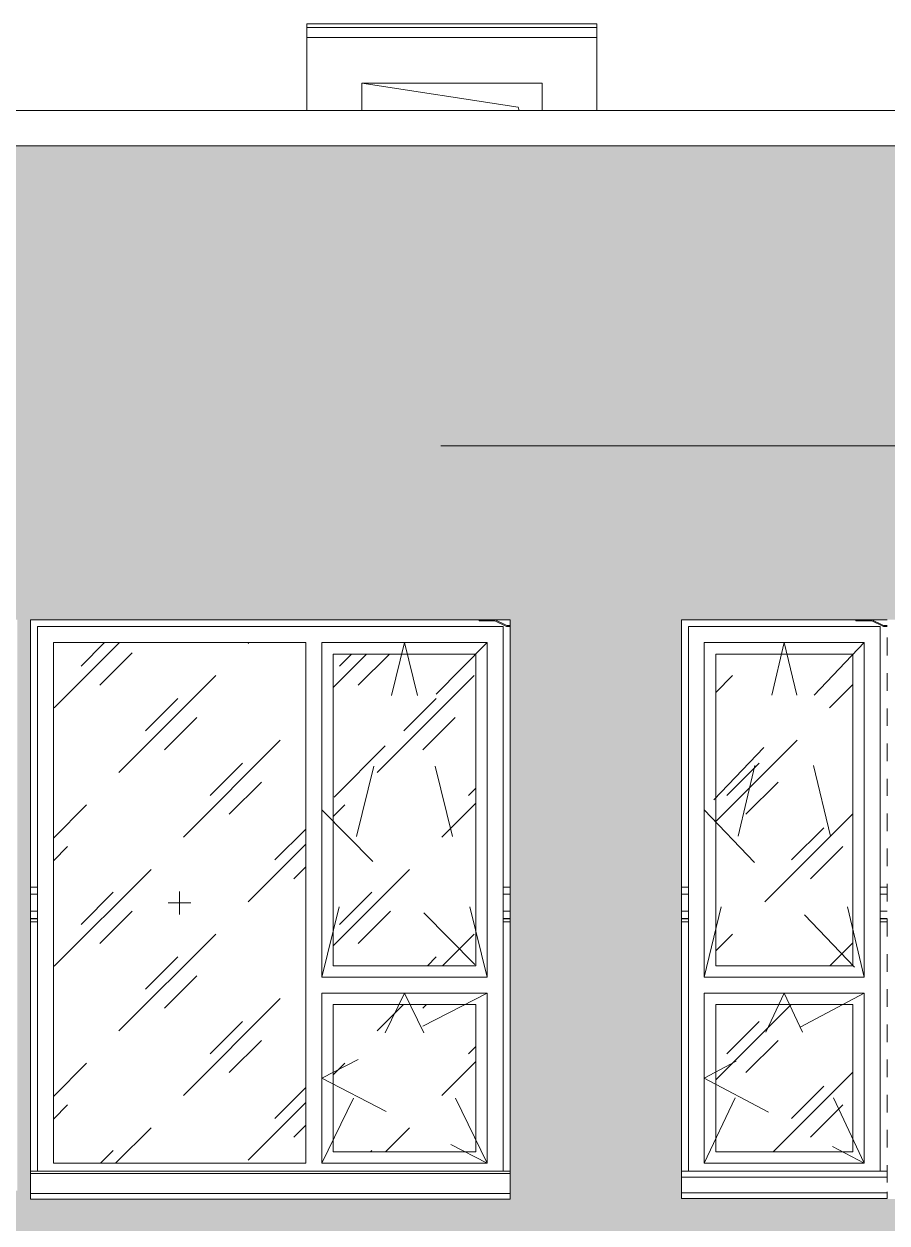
# Model space of a CAD drawing. Header units: millimetres. Extents: x 3914 to 319671, y -18248 to 19136.
# Drawn here: x 47425 to 51204, y 9058 to 14309 of the extents above; entities that cross this region are included whole.
import ezdxf

# ---------------------------------------------------------------- set-up
doc = ezdxf.new("R2010")
doc.units = ezdxf.units.MM
doc.linetypes.add('Штрих', pattern=[635, 317.5, -317.5])
for name, color, linetype, lineweight in [('A-DETL-2', 7, 'Continuous', 5), ('A-GENM', 7, 'Continuous', 9), ('A-GLAZ', 7, 'Continuous', 9), ('A-GLAZ-1', 7, 'Continuous', 5), ('A-GLAZ-2', 7, 'Штрих', 5), ('A-ROOF', 7, 'Continuous', 9), ('A-WALL', 7, 'Continuous', 5), ('A-WALL-PATT', 7, 'Continuous', 5)]:
    doc.layers.add(name, color=color, linetype=linetype, lineweight=lineweight)
pattern_1 = [(45, (66990.3, 100), (-282.8427, 282.8427), [200, -600]), (45, (66790.3, 0), (-282.8427, 282.8427), [600, -200]), (45, (67190.3, -100), (-282.8427, 282.8427), [200, -600])]

# ---------------------------------------------------------------- blocks, each defined once
blk = doc.blocks.new('парапет - парапет-18575254-АР2_ТР1_Фасад 1-___')
at = {"layer": 'A-GENM'}
for p, q in [((-418.1, 13930), (75998.1, 13930)), ((-411, 13775.9), (75991, 13775.9))]:
    blk.add_line(p, q, dxfattribs=at)
blk = doc.blocks.new('парапет1 - парапет-18629556-АР2_ТР1_Фасад 1-___')
at = {"layer": 'A-GENM'}
for p, q in [((8259.7, 10529.7), (8289.7, 10529.7)), ((10329.7, 10529.7), (10359.7, 10529.7)), ((11110, 10529.7), (11140, 10529.7)), ((11980, 10529.7), (12010, 10529.7)), ((8289.7, 10498.5), (8259.7, 10498.5)), ((10359.7, 10498.5), (10329.7, 10498.5)), ((11140, 10498.5), (11110, 10498.5)), ((12010, 10498.5), (11980, 10498.5)), ((8259.7, 10424.6), (8289.7, 10424.6)), ((10329.7, 10424.6), (10359.7, 10424.6)), ((11110, 10424.6), (11140, 10424.6)), ((11980, 10424.6), (12010, 10424.6)), ((8259.7, 10392), (8289.7, 10392)), ((8259.7, 10390.5), (8289.7, 10390.5)), ((8259.7, 10376.9), (8289.7, 10376.9)), ((10329.7, 10392), (10359.7, 10392)), ((10329.7, 10390.5), (10359.7, 10390.5)), ((10329.7, 10376.9), (10359.7, 10376.9)), ((11110, 10392), (11140, 10392)), ((11110, 10390.5), (11140, 10390.5)), ((11110, 10376.9), (11140, 10376.9)), ((11980, 10392), (12010, 10392)), ((11980, 10390.5), (12010, 10390.5)), ((11980, 10376.9), (12010, 10376.9))]:
    blk.add_line(p, q, dxfattribs=at)
blk = doc.blocks.new('Окно_СКБ_2Ст_БезПР - ОК-5__л__2100х2500_h_-33965083-АР2_ТР1_Фасад 1-___')
at = {"layer": 'A-GLAZ-1'}
h = blk.add_hatch(dxfattribs=at)
h.set_pattern_fill('FP_27', color=256, style=0, pattern_type=2)
h.set_pattern_definition(pattern_1)
h.paths.add_polyline_path([(9016, 9320), (9464.7, 9320), (9464.7, 11600), (8359.7, 11600), (8359.7, 9320)], flags=0)
h = blk.add_hatch(dxfattribs=at)
h.set_pattern_fill('FP_28', color=256, style=0, pattern_type=2)
h.set_pattern_definition(pattern_1)
h.paths.add_polyline_path([(10209.7, 10185), (10209.7, 11550), (9584.7, 11550), (9584.7, 10185), (10165.2, 10185)], flags=0)
h = blk.add_hatch(dxfattribs=at)
h.set_pattern_fill('FP_27', color=256, style=0, pattern_type=2)
h.set_pattern_definition(pattern_1)
h.paths.add_polyline_path([(9782.1, 9370), (10209.7, 9370), (10209.7, 10015), (9584.7, 10015), (9584.7, 9370)], flags=0)
for p, q in [((8259.7, 11700), (8259.7, 9202.5)), ((10359.7, 11700), (8259.7, 11700)), ((8289.7, 9285), (8289.7, 11670)), ((8289.7, 11670), (8359.7, 11670)), ((8359.7, 11670), (9464.7, 11670)), ((9464.7, 11670), (10329.7, 11670)), ((10329.7, 11670), (10329.7, 9285)), ((10359.7, 9202.5), (10359.7, 11700)), ((8359.7, 11600), (8359.7, 9320)), ((8359.7, 11600), (9464.7, 11600)), ((9464.7, 11600), (9464.7, 9320)), ((9534.7, 10135), (9534.7, 11600)), ((9534.7, 11600), (10259.7, 11600)), ((10259.7, 10135), (10259.7, 11600)), ((9584.7, 11550), (9584.7, 10185)), ((9584.7, 11550), (10209.7, 11550)), ((10209.7, 10185), (10209.7, 11550)), ((8912.2, 10510), (8912.2, 10410)), ((8962.2, 10460), (8862.2, 10460)), ((10259.7, 10135), (9534.7, 10135)), ((9584.7, 10185), (10209.7, 10185)), ((9534.7, 9320), (9534.7, 10065)), ((9534.7, 10065), (10259.7, 10065)), ((10259.7, 9320), (10259.7, 10065)), ((9584.7, 10015), (9584.7, 9370)), ((9584.7, 10015), (10209.7, 10015)), ((10209.7, 9370), (10209.7, 10015)), ((9584.7, 9370), (10209.7, 9370)), ((8359.7, 9320), (9464.7, 9320)), ((9534.7, 9320), (10259.7, 9320))]:
    blk.add_line(p, q, dxfattribs=at)
at = {"layer": 'A-GLAZ-2'}
for p, q in [((9534.7, 10135), (9897.2, 11600)), ((10259.7, 11600), (9534.7, 10867.5)), ((10259.7, 10135), (9897.2, 11600)), ((9534.7, 10867.5), (10259.7, 10135)), ((9534.7, 9320), (9897.2, 10065)), ((10259.7, 10065), (9534.7, 9692.5)), ((10259.7, 9320), (9897.2, 10065)), ((9534.7, 9692.5), (10259.7, 9320))]:
    blk.add_line(p, q, dxfattribs=at)
blk = doc.blocks.new('Окно_СКБ_1Ст_БезПР - ОК-2__л__900х2500_h__Рекреация-V9-АР2_ТР1_Фасад 1-___')
at = {"layer": 'A-GLAZ-1'}
h = blk.add_hatch(dxfattribs=at)
h.set_pattern_fill('FP_27', color=256, style=0, pattern_type=2)
h.set_pattern_definition(pattern_1)
h.paths.add_polyline_path([(11860, 10185), (11860, 11550), (11260, 11550), (11260, 10185), (11697.5, 10185)], flags=0)
h = blk.add_hatch(dxfattribs=at)
h.set_pattern_fill('FP_27', color=256, style=0, pattern_type=2)
h.set_pattern_definition(pattern_1)
h.paths.add_polyline_path([(11260, 9370), (11860, 9370), (11860, 10015), (11260, 10015), (11260, 9510.8)], flags=0)
for p, q in [((11110, 11700), (11110, 9202.5)), ((12010, 11700), (11110, 11700)), ((11140, 9285), (11140, 11670)), ((11140, 11670), (11980, 11670)), ((11980, 11670), (11980, 9285)), ((12010, 11543.1), (12010, 11623)), ((11210, 11600), (11210, 10135)), ((11210, 11600), (11910, 11600)), ((11910, 10135), (11910, 11600)), ((11260, 11550), (11260, 10185)), ((11260, 11550), (11860, 11550)), ((11860, 10185), (11860, 11550)), ((12010, 11389.1), (12010, 11466.1)), ((12010, 11235.1), (12010, 11312.1)), ((12010, 11081.1), (12010, 11158.1)), ((12010, 10929.1), (12010, 11004.1)), ((12010, 10775.1), (12010, 10852.1)), ((12010, 10620.5), (12010, 10698.1)), ((12010, 10467.1), (12010, 10543.5)), ((12010, 10312.9), (12010, 10390.1)), ((12010, 10158.9), (12010, 10235.9)), ((11910, 10135), (11210, 10135)), ((11260, 10185), (11860, 10185)), ((12010, 10004.8), (12010, 10081.9)), ((11210, 10065), (11210, 9320)), ((11210, 10065), (11910, 10065)), ((11910, 9320), (11910, 10065)), ((11260, 10015), (11260, 9370)), ((11260, 10015), (11860, 10015)), ((11860, 9370), (11860, 10015)), ((12010, 9851), (12010, 9927.8)), ((12010, 9697.5), (12010, 9774)), ((12010, 9543), (12010, 9620.5)), ((12010, 9389.1), (12010, 9466)), ((11260, 9370), (11860, 9370)), ((11210, 9320), (11910, 9320)), ((12010, 9236.4), (12010, 9312.1))]:
    blk.add_line(p, q, dxfattribs=at)
at = {"layer": 'A-GLAZ-2'}
for p, q in [((11210, 10135), (11560, 11600)), ((11910, 11600), (11210, 10867.5)), ((11910, 10135), (11560, 11600)), ((11210, 10867.5), (11910, 10135)), ((11210, 9320), (11560, 10065)), ((11910, 10065), (11210, 9692.5)), ((11910, 9320), (11560, 10065)), ((11210, 9692.5), (11910, 9320))]:
    blk.add_line(p, q, dxfattribs=at)
blk = doc.blocks.new('Фахверк_Влож_Полоса верхняя - Полоса верхняя_Фахверка-V172-АР2_ТР1_Фасад 1-___')
at = {"layer": 'A-GENM'}
for p, q in [((11874, 11700), (11874, 11695)), ((11874, 11695), (11942.8, 11695)), ((11942.8, 11695), (11994, 11670)), ((11995.2, 11675), (11944, 11700)), ((11994, 11670), (12010, 11670)), ((12010, 11675), (11995.2, 11675))]:
    blk.add_line(p, q, dxfattribs=at)
blk = doc.blocks.new('Фахверк_Влож_Полоса верхняя - Полоса верхняя_Фахверка-V161-АР2_ТР1_Фасад 1-___')
at = {"layer": 'A-GENM'}
for p, q in [((21474, 11700), (21474, 11695)), ((21474, 11695), (21542.8, 11695)), ((21542.8, 11695), (21594, 11670)), ((21595.2, 11675), (21544, 11700)), ((21594, 11670), (21610, 11670)), ((21610, 11675), (21595.2, 11675))]:
    blk.add_line(p, q, dxfattribs=at)
blk = doc.blocks.new('AR_Отверстие прямоугольное _в стене__БезПР - AR_Отверстие прямоугольное _в стене__БезПР-35794907-АР2_ТР1_Фасад 1-___')
at = {"layer": 'A-GLAZ-1'}
for p, q in [((10395, 13945), (9710, 14050)), ((10398.7, 13930), (10395, 13945))]:
    blk.add_line(p, q, dxfattribs=at)
blk = doc.blocks.new('WNW_Отлив - Отлив_металлический-33965102-АР2_ТР1_Фасад 1-___')
at = {"layer": 'A-GLAZ-1'}
for p, q in [((10359.7, 9285), (8259.7, 9285)), ((10359.7, 9275), (8259.7, 9275)), ((8259.7, 9188), (8259.7, 9202.5)), ((10359.7, 9202.5), (10359.7, 9188)), ((8259.7, 9163), (8259.7, 9188)), ((8259.7, 9188), (10359.7, 9188)), ((10359.7, 9163), (8259.7, 9163)), ((10359.7, 9188), (10359.7, 9163))]:
    blk.add_line(p, q, dxfattribs=at)
blk = doc.blocks.new('WNW_Отлив - Отлив_металлический-33828275-АР2_ТР1_Фасад 1-___')
at = {"layer": 'A-GLAZ-1'}
for p, q in [((12010, 9285), (11110, 9285)), ((12010, 9260), (11110, 9260)), ((11110, 9191), (11110, 9202.5)), ((11110, 9166), (11110, 9191)), ((11110, 9191), (12010, 9191)), ((12010, 9195.6), (12010, 9191)), ((12010, 9191), (12010, 9166)), ((12010, 9166), (11110, 9166))]:
    blk.add_line(p, q, dxfattribs=at)

msp = doc.modelspace()

# ---------------------------------------------------------------- hatches: boundary and pattern name
at = {"layer": 'A-WALL-PATT'}
h = msp.add_hatch(dxfattribs=at)
h.set_pattern_fill('FP_23', color=256, style=0, pattern_type=2)
h.set_pattern_definition([(180, (95886.68, 8458.25), (-2e-14, -154), [125, -137]), (90, (95886.68, 8393.25), (-262, 2e-14), [65, -89]), (180, (95886.68, 8393.25), (-2e-14, -154), [125, -137]), (90, (95898.68, 8393.25), (-262, 2e-14), [65, -89]), (180, (96023.68, 8393.25), (-2e-14, -154), [125, -137]), (180, (96023.68, 8458.25), (-2e-14, -154), [125, -137]), (90, (95767.68, 8470.25), (-262, 2e-14), [65, -89]), (90, (96017.68, 8470.25), (-262, 2e-14), [65, -89]), (0, (95767.68, 8470.25), (0, -154), [250, -12]), (0, (95767.68, 8535.25), (0, -154), [250, -12])])
h.paths.add_polyline_path([(38833.7, 8400), (95820.7, 8400), (95820.7, 9200), (95529, 9200), (95529, 11700), (95820.7, 11700), (95820.7, 13776), (38833.7, 13774.9), (38833.7, 8533.1)], flags=0)
h.paths.add_polyline_path([(48975.8, 9163), (47453.4, 9164), (47453.4, 9200), (46023.7, 9199), (46023.7, 9163), (42923.7, 9164), (42923.7, 11700), (49553.4, 11700), (49553.4, 9163), (49057.6, 9163)], flags=0)
h.paths.add_polyline_path([(51953.7, 9163), (51953.7, 9163.3), (51203.7, 9163.3), (51203.7, 9166), (50303.7, 9167), (50303.7, 11700), (54053.7, 11700), (54053.7, 9163), (52040.3, 9163)], flags=0)
h.paths.add_polyline_path([(78233.7, 9163), (78233.7, 11700), (86603.7, 11700), (86603.7, 9163), (83503.7, 9164), (83503.7, 9200), (81853.7, 9200), (81853.7, 9166), (80953.7, 9166), (80953.7, 9163), (79047.1, 9163)], flags=0)
h.paths.add_polyline_path([(58553.7, 9163), (55703.7, 9163), (55703.7, 9166), (54803.7, 9167), (54803.7, 11700), (58553.7, 11700), (58553.7, 9164)], flags=0)
h.paths.add_polyline_path([(73063.7, 9163), (73063.7, 11700), (77183.7, 11700), (77183.7, 9166), (76283.7, 9166), (76283.7, 9163.3), (73295.9, 9163)], flags=0)
h.paths.add_polyline_path([(91853.7, 9163), (91853.7, 11700), (95483.7, 11700), (95483.7, 9166), (94703.7, 9166), (94703.7, 9163), (91879.2, 9163)], flags=0)
h.paths.add_polyline_path([(87353.7, 9163), (87353.7, 11700), (91103.7, 11700), (91103.7, 9166), (90203.7, 9166), (90203.7, 9163.3), (87745.3, 9163)], flags=0)
h.paths.add_polyline_path([(68283.4, 9163), (65603.4, 9164), (65603.4, 9200), (64023.7, 9199), (64023.7, 9163), (60803.7, 9163), (60803.7, 9166), (59903.7, 9167), (59903.7, 11700), (68283.4, 11700), (68283.4, 9164)], flags=0)
h.paths.add_polyline_path([(70526.4, 9166), (69403.7, 9167), (69403.7, 11700), (72203.7, 11700), (72203.7, 9166), (71303.7, 9166)], flags=0)
h.paths.add_polyline_path([(61923.4, 9236.4), (61923.7, 9236.4), (61923.4, 9312.1)], flags=0)
h.paths.add_polyline_path([(61923.4, 9389.1), (61923.7, 9389.1), (61923.4, 9466)], flags=0)
h.paths.add_polyline_path([(61923.6, 9543), (61923.7, 9543), (61923.4, 9543)], flags=0)
h.paths.add_polyline_path([(61923.6, 9851), (61923.7, 9851), (61923.4, 9851)], flags=0)
h.paths.add_polyline_path([(61923.4, 10004.8), (61923.7, 10004.8), (61923.4, 10081.9)], flags=0)
h.paths.add_polyline_path([(61923.4, 10312.9), (61923.7, 10312.9), (61923.4, 10390.1)], flags=0)
h.paths.add_polyline_path([(61923.5, 10620.5), (61923.7, 10620.5), (61923.4, 10620.5)], flags=0)
h.paths.add_polyline_path([(61923.4, 10775.1), (61923.7, 10775.1), (61923.4, 10852.1)], flags=0)
h.paths.add_polyline_path([(61923.4, 11235.1), (61923.7, 11235.1), (61923.4, 11312.1)], flags=0)
h.paths.add_polyline_path([(61923.4, 11389.1), (61923.7, 11389.1), (61923.4, 11466.1)], flags=0)
h.paths.add_polyline_path([(61923.4, 11543.1), (61923.7, 11543.1), (61923.4, 11543.1)], flags=0)
h = msp.add_hatch(dxfattribs=at)
h.set_pattern_fill('FP_32', color=256, style=0, pattern_type=2)
h.set_pattern_definition([(270, (49251.61, 61218.13), (154, 9e-15), [125, -137]), (180, (49316.61, 61218.13), (-3e-14, -262), [65, -89]), (270, (49316.61, 61218.13), (154, 9e-15), [125, -137]), (180, (49316.61, 61230.13), (-3e-14, -262), [65, -89]), (270, (49316.61, 61355.13), (154, 9e-15), [125, -137]), (270, (49251.61, 61355.13), (154, 9e-15), [125, -137]), (180, (49239.61, 61099.13), (-3e-14, -262), [65, -89]), (180, (49239.61, 61349.13), (-3e-14, -262), [65, -89]), (90, (49239.61, 61099.13), (154, -9e-15), [250, -12]), (90, (49174.61, 61099.13), (154, -9e-15), [250, -12])])
h.paths.add_polyline_path([(46023.7, 9200), (46087.1, 9200), (46087.1, 11700), (46023.7, 11700), (46023.7, 9202.5)], flags=0)
h.paths.add_polyline_path([(46164.1, 9200), (46241.1, 9200), (46241.1, 11700), (46164.1, 11700), (46164.1, 9202.5)], flags=0)
h.paths.add_polyline_path([(46318.1, 9200), (46395.1, 9200), (46395.1, 11700), (46318.1, 11700), (46318.1, 9202.5)], flags=0)
h.paths.add_polyline_path([(46472.1, 9200), (46549.1, 9200), (46549.1, 11700), (46472.1, 11700), (46472.1, 9202.5)], flags=0)
h.paths.add_polyline_path([(46626.1, 9200), (46703.1, 9200), (46703.1, 11700), (46626.1, 11700), (46626.1, 9202.5)], flags=0)
h.paths.add_polyline_path([(65603.4, 9200), (65603.4, 11700), (65570.6, 11700), (65570.6, 9200)], flags=0)
h.paths.add_polyline_path([(65493.6, 9200), (65493.6, 11700), (65416.6, 11700), (65416.6, 9200)], flags=0)
h.paths.add_polyline_path([(65262.6, 9200), (65339.6, 9200), (65339.6, 11700), (65262.6, 11700), (65262.6, 9202.5)], flags=0)
h.paths.add_polyline_path([(65185.6, 9200), (65185.6, 11700), (65108.6, 11700), (65108.6, 9200)], flags=0)
h.paths.add_polyline_path([(65031.6, 9200), (65031.6, 11700), (64954.6, 11700), (64954.6, 9200)], flags=0)
h.paths.add_polyline_path([(95820.7, 9200), (95820.7, 11700), (95760, 11700), (95760, 9200)], flags=0)
h.paths.add_polyline_path([(95606, 9200), (95683, 9200), (95683, 11700), (95606, 11700), (95606, 9315.3)], flags=0)
h.paths.add_polyline_path([(64877.6, 9200), (64877.6, 11700), (64800.6, 11700), (64800.6, 9200)], flags=0)
h.paths.add_polyline_path([(64723.6, 9200), (64723.6, 11700), (64646.6, 11700), (64646.6, 9200)], flags=0)
h.paths.add_polyline_path([(64569.6, 9200), (64569.6, 11700), (64492.6, 11700), (64492.6, 9200)], flags=0)
h.paths.add_polyline_path([(64338.6, 9200), (64415.6, 9200), (64415.6, 11700), (64338.6, 11700), (64338.6, 9202.5)], flags=0)
h.paths.add_polyline_path([(46780.1, 9200), (46857.1, 9200), (46857.1, 11700), (46780.1, 11700), (46780.1, 9315.3)], flags=0)
h.paths.add_polyline_path([(46934.1, 9200), (47011.1, 9200), (47011.1, 11700), (46934.1, 11700), (46934.1, 9315.3)], flags=0)
h.paths.add_polyline_path([(47088.1, 9200), (47165.1, 9200), (47165.1, 11700), (47088.1, 11700), (47088.1, 9315.3)], flags=0)
h.paths.add_polyline_path([(47242.1, 9200), (47319.1, 9200), (47319.1, 11700), (47242.1, 11700), (47242.1, 9315.3)], flags=0)
h.paths.add_polyline_path([(64023.7, 9200), (64107.6, 9200), (64107.6, 11700), (64023.7, 11700), (64023.7, 9202.5)], flags=0)
h.paths.add_polyline_path([(47396.1, 9200), (47453.4, 9200), (47453.4, 11700), (47396.1, 11700), (47396.1, 9300.2)], flags=0)
h.paths.add_polyline_path([(64261.6, 9200), (64261.6, 11700), (64184.6, 11700), (64184.6, 9200)], flags=0)
h.paths.add_polyline_path([(81853.7, 9200), (81970.4, 9200), (81970.4, 11700), (81853.7, 11700), (81853.7, 9202.5)], flags=0)
h.paths.add_polyline_path([(82047.4, 9200), (82124.4, 9200), (82124.4, 11700), (82047.4, 11700), (82047.4, 9315.3)], flags=0)
h.paths.add_polyline_path([(82201.4, 9200), (82278.4, 9200), (82278.4, 11700), (82201.4, 11700), (82201.4, 9315.3)], flags=0)
h.paths.add_polyline_path([(82355.4, 9200), (82432.4, 9200), (82432.4, 11700), (82355.4, 11700), (82355.4, 9315.3)], flags=0)
h.paths.add_polyline_path([(82509.4, 9200), (82586.4, 9200), (82586.4, 11700), (82509.4, 11700), (82509.4, 9315.3)], flags=0)
h.paths.add_polyline_path([(82663.4, 9200), (82740.4, 9200), (82740.4, 11700), (82663.4, 11700), (82663.4, 9315.3)], flags=0)
h.paths.add_polyline_path([(82817.4, 9200), (82894.4, 9200), (82894.4, 11700), (82817.4, 11700), (82817.4, 9202.5)], flags=0)
h.paths.add_polyline_path([(82971.4, 9200), (83048.4, 9200), (83048.4, 11700), (82971.4, 11700), (82971.4, 9202.5)], flags=0)
h.paths.add_polyline_path([(83125.4, 9200), (83202.4, 9200), (83202.4, 11700), (83125.4, 11700), (83125.4, 9202.5)], flags=0)
h.paths.add_polyline_path([(83279.4, 9200), (83356.4, 9200), (83356.4, 11700), (83279.4, 11700), (83279.4, 9202.5)], flags=0)
h.paths.add_polyline_path([(83433.4, 9200), (83503.7, 9200), (83503.7, 11700), (83433.4, 11700), (83433.4, 9202.5)], flags=0)

# ---------------------------------------------------------------- linework, layer by layer
at = {"layer": 'A-DETL-2'}
msp.add_line((49250.7, 12462.2), (51850.7, 12462.2), dxfattribs=at)
at = {"layer": 'A-ROOF'}
for p, q in [((48663.7, 14309.1), (48663.7, 14250)), ((48663.7, 14309.1), (49933.7, 14309.1)), ((49933.7, 14294), (48663.7, 14294)), ((49933.7, 14250), (49933.7, 14309.1)), ((48663.7, 14250), (49933.7, 14250))]:
    msp.add_line(p, q, dxfattribs=at)
at = {"layer": 'A-WALL'}
for p, q in [((48663.7, 13930), (48663.7, 14250)), ((49933.7, 13930), (49933.7, 14250)), ((48903.7, 13930), (48903.7, 14050)), ((48903.7, 14050), (49693.7, 14050)), ((49693.7, 14050), (49693.7, 13930)), ((47453.4, 11700), (49553.4, 11700)), ((47453.4, 9202.5), (47453.4, 11700)), ((49553.4, 11700), (49553.4, 9202.5)), ((50303.7, 11700), (51203.7, 11700)), ((50303.7, 9202.5), (50303.7, 11700)), ((51203.7, 11623), (51203.7, 11543.1)), ((51203.7, 11466.1), (51203.7, 11389.1)), ((51203.7, 11312.1), (51203.7, 11235.1)), ((51203.7, 11158.1), (51203.7, 11081.1)), ((51203.7, 11004.1), (51203.7, 10929.1)), ((51203.7, 10852.1), (51203.7, 10775.1)), ((51203.7, 10698.1), (51203.7, 10620.5)), ((51203.7, 10543.5), (51203.7, 10467.1)), ((51203.7, 10390.1), (51203.7, 10312.9)), ((51203.7, 10235.9), (51203.7, 10158.9)), ((51203.7, 10081.9), (51203.7, 10004.8)), ((51203.7, 9927.8), (51203.7, 9851)), ((51203.7, 9774), (51203.7, 9697.5)), ((51203.7, 9620.5), (51203.7, 9543)), ((51203.7, 9466), (51203.7, 9389.1)), ((51203.7, 9312.1), (51203.7, 9236.4))]:
    msp.add_line(p, q, dxfattribs=at)

# ---------------------------------------------------------------- block references
at = {"layer": 'A-GENM'}
for name, p in [('парапет - парапет-18575254-АР2_ТР1_Фасад 1-___', (39193.7, 0)), ('Фахверк_Влож_Полоса верхняя - Полоса верхняя_Фахверка-V161-АР2_ТР1_Фасад 1-___', (27943.4, 0)), ('Фахверк_Влож_Полоса верхняя - Полоса верхняя_Фахверка-V172-АР2_ТР1_Фасад 1-___', (39193.7, 0)), ('парапет1 - парапет-18629556-АР2_ТР1_Фасад 1-___', (39193.7, 0))]:
    msp.add_blockref(name, p, dxfattribs=at)
at = {"layer": 'A-GLAZ'}
for name in ['AR_Отверстие прямоугольное _в стене__БезПР - AR_Отверстие прямоугольное _в стене__БезПР-35794907-АР2_ТР1_Фасад 1-___', 'Окно_СКБ_2Ст_БезПР - ОК-5__л__2100х2500_h_-33965083-АР2_ТР1_Фасад 1-___', 'Окно_СКБ_1Ст_БезПР - ОК-2__л__900х2500_h__Рекреация-V9-АР2_ТР1_Фасад 1-___', 'WNW_Отлив - Отлив_металлический-33965102-АР2_ТР1_Фасад 1-___', 'WNW_Отлив - Отлив_металлический-33828275-АР2_ТР1_Фасад 1-___']:
    msp.add_blockref(name, (39193.7, 0), dxfattribs=at)

doc.saveas('drawing.dxf')
